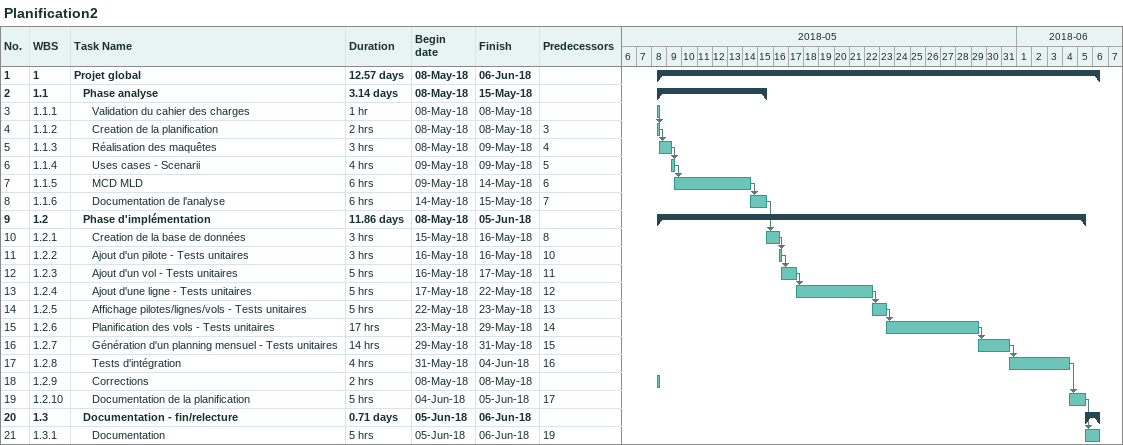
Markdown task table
Planification2

| ID | WBS | Task | Duration | Start | Finish | Predecessors |
|---|---|---|---|---|---|---|
| 1 | 1 | **Projet global** | 12.57d | 2018-05-08 | 2018-06-06 |  |
| 2 | 1.1 | **Phase analyse** | 3.14d | 2018-05-08 | 2018-05-15 |  |
| 3 | 1.1.1 | Validation du cahier des charges | 1h | 2018-05-08 | 2018-05-08 |  |
| 4 | 1.1.2 | Creation de la planification | 2h | 2018-05-08 | 2018-05-08 | 3 |
| 5 | 1.1.3 | Réalisation des maquêtes | 3h | 2018-05-08 | 2018-05-09 | 4 |
| 6 | 1.1.4 | Uses cases - Scenarii | 4h | 2018-05-09 | 2018-05-09 | 5 |
| 7 | 1.1.5 | MCD MLD | 6h | 2018-05-09 | 2018-05-14 | 6 |
| 8 | 1.1.6 | Documentation de l'analyse | 6h | 2018-05-14 | 2018-05-15 | 7 |
| 9 | 1.2 | **Phase d'implémentation** | 11.86d | 2018-05-08 | 2018-06-05 |  |
| 10 | 1.2.1 | Creation de la base de données | 3h | 2018-05-15 | 2018-05-16 | 8 |
| 11 | 1.2.2 | Ajout d'un pilote - Tests unitaires | 3h | 2018-05-16 | 2018-05-16 | 10 |
| 12 | 1.2.3 | Ajout d'un vol - Tests unitaires | 5h | 2018-05-16 | 2018-05-17 | 11 |
| 13 | 1.2.4 | Ajout d'une ligne - Tests unitaires | 5h | 2018-05-17 | 2018-05-22 | 12 |
| 14 | 1.2.5 | Affichage pilotes/lignes/vols - Tests unitaires | 5h | 2018-05-22 | 2018-05-23 | 13 |
| 15 | 1.2.6 | Planification des vols - Tests unitaires | 17h | 2018-05-23 | 2018-05-29 | 14 |
| 16 | 1.2.7 | Génération d'un planning mensuel - Tests unitaires | 14h | 2018-05-29 | 2018-05-31 | 15 |
| 17 | 1.2.8 | Tests d'intégration | 4h | 2018-05-31 | 2018-06-04 | 16 |
| 18 | 1.2.9 | Corrections | 2h | 2018-05-08 | 2018-05-08 |  |
| 19 | 1.2.10 | Documentation de la planification | 5h | 2018-06-04 | 2018-06-05 | 17 |
| 20 | 1.3 | **Documentation - fin/relecture** | 0.71d | 2018-06-05 | 2018-06-06 |  |
| 21 | 1.3.1 | Documentation | 5h | 2018-06-05 | 2018-06-06 | 19 |
